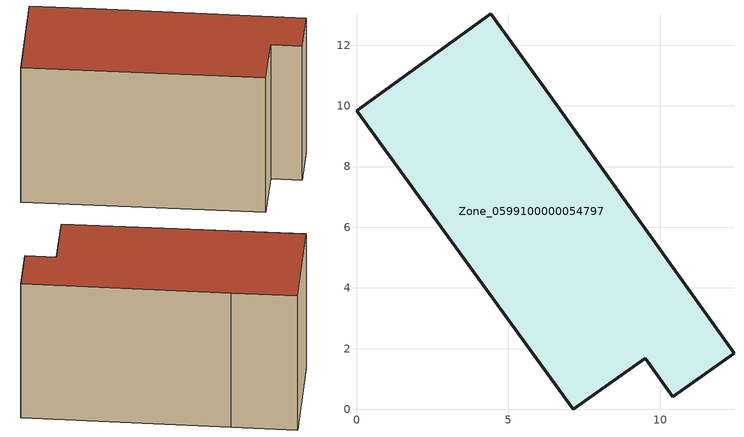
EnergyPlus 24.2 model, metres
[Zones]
Zone_0599100000054797
 floor ground (C_G): 6.37,10.35 12.44,1.86 10.42,0.41 9.51,1.69 7.14,0 0,9.85 4.42,13.04 z0
 wall outside (C_F): 4.42,13.04 0,9.85 7.14,0 9.51,1.69 10.42,0.41 12.44,1.86 6.37,10.35 4.42,13.04 z0:8.04
 roof outside (C_R): 6.37,10.35 4.42,13.04 0,9.85 7.14,0 9.51,1.69 10.42,0.41 12.44,1.86 z8.04
[BUILDING]
Pand.0599100000054797: North Axis=0; Terrain=City; Loads Convergence Tolerance Value=0.04; Temperature Convergence Tolerance Value=0.4; Solar Distribution=FullExterior; Maximum Number of Warmup Days=25; Minimum Number of Warmup Days=1
[Site:Location]
Rotterdam.The.Hague.AP_ZH_NLD Design_Conditions: Latitude=51.96; Longitude=4.45; Time Zone=1; Elevation=-4.5
[SITE:GROUNDTEMPERATURE:BUILDINGSURFACE]
18, 18, 18, 18, 18, 18, 18, 18, 18, 18, 18, 18
[MATERIAL] Thermal Absorptance=0.9; Solar Absorptance=0.7; Visible Absorptance=0.7
Name | Roughness | Thickness | Conductivity | Density | Specific Heat
G.TI.1975-1991 | MediumSmooth | 0.15 | 0.288461 | 540 | 1210
F.TI.1975-1991 | Rough | 0.3 | 0.230769 | 1920 | 840
R.TI.1975-1991 | MediumRough | 0.2 | 0.153846 | 1500 | 1000
[CONSTRUCTION]
C_G: G.TI.1975-1991
C_F: F.TI.1975-1991
C_R: R.TI.1975-1991
[ZONE]
Zone_0599100000054797: Type=1; Multiplier=1; Ceiling Height=Autocalculate; Volume=Autocalculate; Floor Area=autocalculate; Part of Total Floor Area=Yes
[ZONEINFILTRATION:DESIGNFLOWRATE]
Infil_Zone_0599100000054797: Zone or ZoneList or Space or SpaceList=Zone_0599100000054797; Schedule=AlwaysOn; Design Flow Rate Calculation Method=Flow/Area; Flow Rate per Floor Area=0.003; Constant Term Coefficient=1; Temperature Term Coefficient=0; Velocity Term Coefficient=0; Velocity Squared Term Coefficient=0
[HVACTEMPLATE:ZONE:IDEALLOADSAIRSYSTEM]
Zone_0599100000054797: Maximum Heating Supply Air Temperature=50; Minimum Cooling Supply Air Temperature=13; Maximum Heating Supply Air Humidity Ratio=0.0156; Minimum Cooling Supply Air Humidity Ratio=0.0077; Heating Limit=NoLimit; Cooling Limit=NoLimit; Dehumidification Control Type=ConstantSensibleHeatRatio; Cooling Sensible Heat Ratio=0.7; Dehumidification Setpoint=60; Humidification Control Type=None; Humidification Setpoint=30; Outdoor Air Method=None; Outdoor Air Flow Rate per Person=0.00944; Outdoor Air Flow Rate per Zone Floor Area=0; Outdoor Air Flow Rate per Zone=0; Demand Controlled Ventilation Type=None; Outdoor Air Economizer Type=NoEconomizer; Heat Recovery Type=None; Sensible Heat Recovery Effectiveness=0.7; Latent Heat Recovery Effectiveness=0.65
[ZONECONTROL:THERMOSTAT]
ThermostatControl_Zone_0599100000054797: Zone or ZoneList=Zone_0599100000054797; Control Type Schedule=DualSetpointControlType; Control 1=Thermostat_Zone_0599100000054797; Temperature Difference Between Cutout And Setpoint=0
[THERMOSTATSETPOINT:DUALSETPOINT]
Thermostat_Zone_0599100000054797: Heating Setpoint Temperature Schedule=HeatingSetpoint_Zone_0599100000054797; Cooling Setpoint Temperature Schedule=CoolingSetpoint_Zone_0599100000054797
[SCHEDULE:COMPACT]
HeatingSetpoint_Zone_0599100000054797: Through: 12/31, For: AllDays, Until: 24:00, 21
CoolingSetpoint_Zone_0599100000054797: Through: 12/31, For: AllDays, Until: 24:00, 24
DualSetpointControlType: Through: 12/31, For: AllDays, Until: 24:00, 4
AlwaysOn: Through: 12/31, For: AllDays, Until: 24:00, 1
